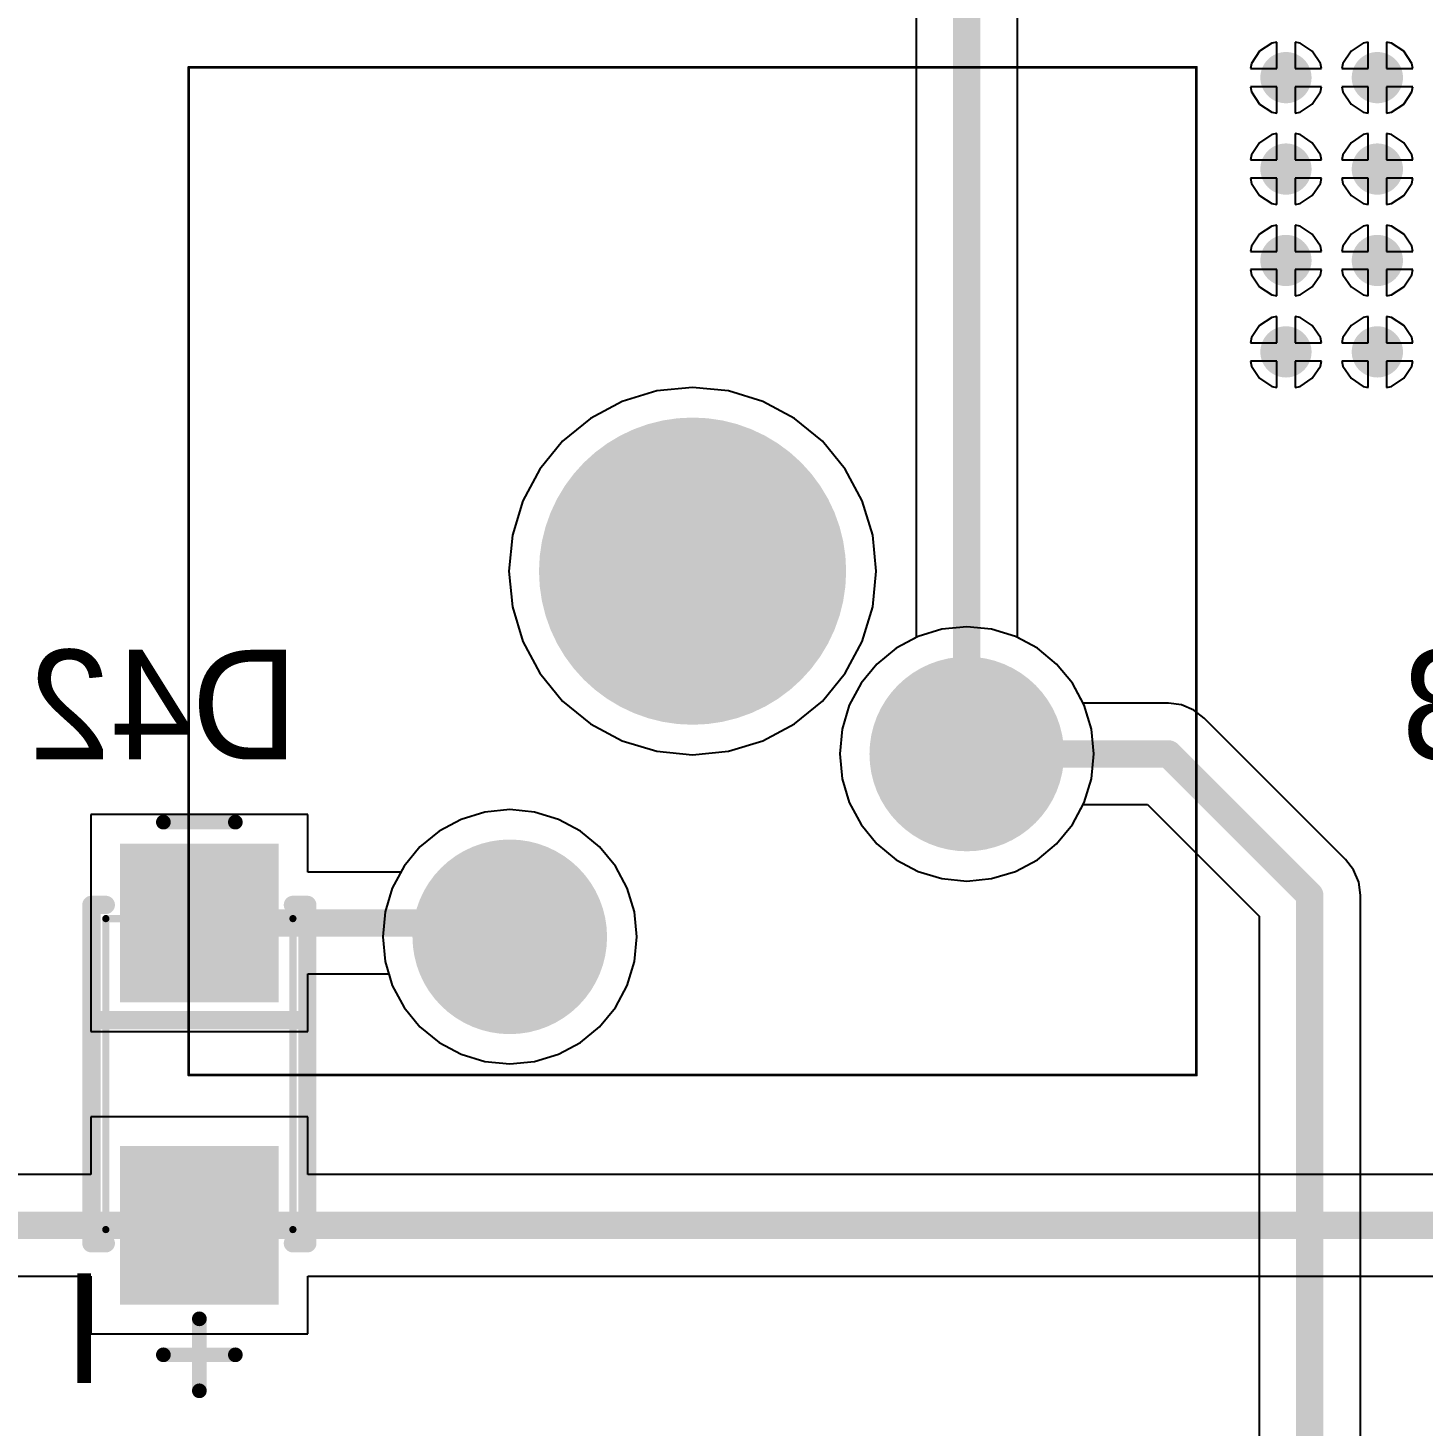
# Model space of a CAD drawing. Header units: millimetres. Extents: x 25 to 374, y 23 to 150.
# Drawn here: x 187.71 to 207.1, y 80.27 to 99.7 of the extents above; entities that cross this region are included whole.
import ezdxf

# ---------------------------------------------------------------- set-up
doc = ezdxf.new("R2010")
doc.units = ezdxf.units.MM
for name, color, linetype in [('BottomLayer', 5, 'Continuous'), ('BottomOverlay', 54, 'Continuous'), ('BottomPaste', 16, 'Continuous'), ('BottomSolder', 6, 'Continuous'), ('Mechanical1', 6, 'Continuous'), ('Mechanical13', 56, 'Continuous'), ('Mechanical15', 56, 'Continuous'), ('MultiLayer', 9, 'Continuous'), ('PadHoleLayer', 156, 'Continuous'), ('TopLayer', 1, 'Continuous'), ('TopOverlay', 2, 'Continuous'), ('TopSolder', 216, 'Continuous'), ('ViaHoleLayer', 16, 'Continuous')]:
    doc.layers.add(name, color=color, linetype=linetype)

# ---------------------------------------------------------------- blocks, each defined once
blk = doc.blocks.new('SMA_DO_214AC__S1_B_70')
at = {"layer": 'BottomLayer'}
for points in [[(-1.1, -1), (-1.1, 1), (-3.1, -1), (-3.1, 1)], [(3.1, -1), (3.1, 1), (1.1, -1), (1.1, 1)]]:
    blk.add_solid(points, dxfattribs=at)
at = {"layer": 'BottomOverlay', "const_width": 0.254}
for points in [[(-2.35, 1.3), (-2.35, 1.5)], [(2.35, 1.5), (-2.35, 1.5)], [(-0.75, -1.5), (-0.75, 1.5)], [(2.35, 1.3), (2.35, 1.5)], [(-2.35, -1.5), (-2.35, -1.3)], [(2.35, -1.5), (2.35, -1.3)], [(2.35, -1.5), (-2.35, -1.5)]]:
    blk.add_lwpolyline(points, dxfattribs=at)
at = {"layer": 'BottomOverlay', "const_width": 0.127}
for points in [[(-2.414, 1.5, 1), (-2.287, 1.5, 1)], [(-2.414, 1.5, 1), (-2.287, 1.5, 1)], [(-0.814, 1.5, 1), (-0.687, 1.5, 1)], [(2.287, 1.5, 1), (2.414, 1.5, 1)], [(2.287, 1.5, 1), (2.414, 1.5, 1)], [(-2.414, 1.3, 1), (-2.287, 1.3, 1)], [(2.287, 1.3, 1), (2.414, 1.3, 1)], [(-2.414, -1.3, 1), (-2.287, -1.3, 1)], [(2.287, -1.3, 1), (2.414, -1.3, 1)], [(-2.414, -1.5, 1), (-2.287, -1.5, 1)], [(-2.414, -1.5, 1), (-2.287, -1.5, 1)], [(-0.814, -1.5, 1), (-0.687, -1.5, 1)], [(2.287, -1.5, 1), (2.414, -1.5, 1)], [(2.287, -1.5, 1), (2.414, -1.5, 1)]]:
    blk.add_lwpolyline(points, format="xyb", close=True, dxfattribs=at)
at = {"layer": 'BottomPaste'}
for points in [[(-1.1, -1), (-1.1, 1), (-3.1, -1), (-3.1, 1)], [(3.1, -1), (3.1, 1), (1.1, -1), (1.1, 1)]]:
    blk.add_solid(points, dxfattribs=at)
at = {"layer": 'BottomSolder'}
for points in [[(-0.998, -1.102), (-0.998, 1.102), (-3.202, -1.102), (-3.202, 1.102)], [(3.202, -1.102), (3.202, 1.102), (0.998, -1.102), (0.998, 1.102)]]:
    blk.add_solid(points, dxfattribs=at)
at = {"layer": 'Mechanical13', "const_width": 0.1}
for points in [[(2.16, 1.3), (-2.16, 1.3)], [(-2.16, -1.3), (-2.16, 1.3)], [(2.16, -1.3), (2.16, 1.3)], [(2.16, -1.3), (-2.16, -1.3)]]:
    blk.add_lwpolyline(points, dxfattribs=at)
at = {"layer": 'Mechanical13', "const_width": 0.05}
for points in [[(-2.185, 1.3, 1), (-2.135, 1.3, 1)], [(-2.185, 1.3, 1), (-2.135, 1.3, 1)], [(2.135, 1.3, 1), (2.185, 1.3, 1)], [(2.135, 1.3, 1), (2.185, 1.3, 1)], [(-2.185, -1.3, 1), (-2.135, -1.3, 1)], [(-2.185, -1.3, 1), (-2.135, -1.3, 1)], [(2.135, -1.3, 1), (2.185, -1.3, 1)], [(2.135, -1.3, 1), (2.185, -1.3, 1)]]:
    blk.add_lwpolyline(points, format="xyb", close=True, dxfattribs=at)
at = {"layer": 'Mechanical15', "const_width": 0.203}
for points in [[(-3.5, -0.5), (-3.5, 0.5)], [(3.9, -0.5), (3.9, 0.5)], [(4.4, 0), (3.4, 0)]]:
    blk.add_lwpolyline(points, dxfattribs=at)
at = {"layer": 'Mechanical15', "const_width": 0.102}
for points in [[(-3.551, 0.5, 1), (-3.449, 0.5, 1)], [(3.849, 0.5, 1), (3.951, 0.5, 1)], [(3.349, 0, 1), (3.451, 0, 1)], [(4.349, 0, 1), (4.451, 0, 1)], [(-3.551, -0.5, 1), (-3.449, -0.5, 1)], [(3.849, -0.5, 1), (3.951, -0.5, 1)]]:
    blk.add_lwpolyline(points, format="xyb", close=True, dxfattribs=at)
blk = doc.blocks.new('MX_SW_3_162')
at = {"layer": 'BottomLayer'}
for points, const_width in [([(-1.016, 0, 1), (1.016, 0, 1)], 2.032), ([(3.185, -2.54, 1), (4.435, -2.54, 1)], 1.25), ([(-3.165, -5.08, 1), (-1.915, -5.08, 1)], 1.25)]:
    blk.add_lwpolyline(points, format="xyb", close=True, dxfattribs=dict(at, const_width=const_width))
at = {"layer": 'BottomSolder'}
for points, const_width in [([(-1.067, 0, 1), (1.067, 0, 1)], 2.134), ([(3.134, -2.54, 1), (4.486, -2.54, 1)], 1.352), ([(-3.216, -5.08, 1), (-1.864, -5.08, 1)], 1.352)]:
    blk.add_lwpolyline(points, format="xyb", close=True, dxfattribs=dict(at, const_width=const_width))
at = {"layer": 'Mechanical1', "const_width": 0.0381}
for points in [[(-7, -7), (-7, 7)], [(-7, 7), (7, 7)], [(7, -7), (7, 7)], [(-7, -7), (7, -7)]]:
    blk.add_lwpolyline(points, dxfattribs=at)
at = {"layer": 'Mechanical1', "const_width": 0.0191}
for points in [[(-7.01, 7, 1), (-6.99, 7, 1)], [(-7.01, 7, 1), (-6.99, 7, 1)], [(6.99, 7, 1), (7.01, 7, 1)], [(6.99, 7, 1), (7.01, 7, 1)], [(-7.01, -7, 1), (-6.99, -7, 1)], [(-7.01, -7, 1), (-6.99, -7, 1)], [(6.99, -7, 1), (7.01, -7, 1)], [(6.99, -7, 1), (7.01, -7, 1)]]:
    blk.add_lwpolyline(points, format="xyb", close=True, dxfattribs=at)
at = {"layer": 'MultiLayer'}
for points, const_width in [([(-1.016, 0, 1), (1.016, 0, 1)], 2.032), ([(3.185, -2.54, 1), (4.435, -2.54, 1)], 1.25), ([(-3.165, -5.08, 1), (-1.915, -5.08, 1)], 1.25)]:
    blk.add_lwpolyline(points, format="xyb", close=True, dxfattribs=dict(at, const_width=const_width))
at = {"layer": 'PadHoleLayer'}
for points, const_width in [([(-1.016, 0, 1), (1.016, 0, 1)], 2.032), ([(3.435, -2.54, 1), (4.185, -2.54, 1)], 0.75), ([(-2.915, -5.08, 1), (-2.165, -5.08, 1)], 0.75)]:
    blk.add_lwpolyline(points, format="xyb", close=True, dxfattribs=dict(at, const_width=const_width))
at = {"layer": 'TopLayer'}
for points, const_width in [([(-1.016, 0, 1), (1.016, 0, 1)], 2.032), ([(3.185, -2.54, 1), (4.435, -2.54, 1)], 1.25), ([(-3.165, -5.08, 1), (-1.915, -5.08, 1)], 1.25)]:
    blk.add_lwpolyline(points, format="xyb", close=True, dxfattribs=dict(at, const_width=const_width))
at = {"layer": 'TopSolder'}
for points, const_width in [([(-1.067, 0, 1), (1.067, 0, 1)], 2.134), ([(3.134, -2.54, 1), (4.486, -2.54, 1)], 1.352), ([(-3.216, -5.08, 1), (-1.864, -5.08, 1)], 1.352)]:
    blk.add_lwpolyline(points, format="xyb", close=True, dxfattribs=dict(at, const_width=const_width))

msp = doc.modelspace()

# ---------------------------------------------------------------- linework, layer by layer
at = {"layer": 'BottomLayer'}
for p, q in [((204.996, 99.485), (204.828, 99.373)), ((205.067, 99.499), (204.996, 99.485)), ((205.067, 99.134), (205.067, 99.499)), ((205.392, 99.485), (205.321, 99.499)), ((205.321, 99.499), (205.321, 99.134)), ((205.56, 99.373), (205.392, 99.485)), ((206.266, 99.485), (206.098, 99.373)), ((206.337, 99.499), (206.266, 99.485)), ((206.337, 99.134), (206.337, 99.499)), ((206.662, 99.485), (206.591, 99.499)), ((206.591, 99.499), (206.591, 99.134)), ((206.83, 99.373), (206.662, 99.485)), ((204.828, 99.373), (204.715, 99.205)), ((205.672, 99.205), (205.56, 99.373)), ((206.098, 99.373), (205.985, 99.205)), ((206.942, 99.205), (206.83, 99.373)), ((204.715, 99.205), (204.701, 99.134)), ((204.701, 99.134), (205.067, 99.134)), ((205.321, 99.134), (205.687, 99.134)), ((205.687, 99.134), (205.672, 99.205)), ((205.985, 99.205), (205.971, 99.134)), ((205.971, 99.134), (206.337, 99.134)), ((206.591, 99.134), (206.957, 99.134)), ((206.957, 99.134), (206.942, 99.205)), ((205.067, 98.88), (204.701, 98.88)), ((204.701, 98.88), (204.715, 98.808)), ((205.067, 98.514), (205.067, 98.88)), ((205.687, 98.88), (205.321, 98.88)), ((205.321, 98.88), (205.321, 98.514)), ((205.672, 98.808), (205.687, 98.88)), ((206.337, 98.88), (205.971, 98.88)), ((205.971, 98.88), (205.985, 98.808)), ((206.337, 98.514), (206.337, 98.88)), ((206.957, 98.88), (206.591, 98.88)), ((206.591, 98.88), (206.591, 98.514)), ((206.942, 98.808), (206.957, 98.88)), ((204.715, 98.808), (204.828, 98.64)), ((205.56, 98.64), (205.672, 98.808)), ((205.985, 98.808), (206.098, 98.64)), ((206.83, 98.64), (206.942, 98.808)), ((204.828, 98.64), (204.996, 98.528)), ((204.996, 98.528), (205.067, 98.514)), ((205.321, 98.514), (205.392, 98.528)), ((205.392, 98.528), (205.56, 98.64)), ((206.098, 98.64), (206.266, 98.528)), ((206.266, 98.528), (206.337, 98.514)), ((206.591, 98.514), (206.662, 98.528)), ((206.662, 98.528), (206.83, 98.64)), ((204.828, 98.103), (204.715, 97.935)), ((204.996, 98.215), (204.828, 98.103)), ((205.067, 98.229), (204.996, 98.215)), ((205.067, 97.864), (205.067, 98.229)), ((205.392, 98.215), (205.321, 98.229)), ((205.321, 98.229), (205.321, 97.864)), ((205.56, 98.103), (205.392, 98.215)), ((205.672, 97.935), (205.56, 98.103)), ((206.098, 98.103), (205.985, 97.935)), ((206.266, 98.215), (206.098, 98.103)), ((206.337, 98.229), (206.266, 98.215)), ((206.337, 97.864), (206.337, 98.229)), ((206.662, 98.215), (206.591, 98.229)), ((206.591, 98.229), (206.591, 97.864)), ((206.83, 98.103), (206.662, 98.215)), ((206.942, 97.935), (206.83, 98.103)), ((204.715, 97.935), (204.701, 97.864)), ((205.687, 97.864), (205.672, 97.935)), ((205.985, 97.935), (205.971, 97.864)), ((206.957, 97.864), (206.942, 97.935)), ((204.701, 97.864), (205.067, 97.864)), ((205.321, 97.864), (205.687, 97.864)), ((205.971, 97.864), (206.337, 97.864)), ((206.591, 97.864), (206.957, 97.864)), ((205.067, 97.61), (204.701, 97.61)), ((204.701, 97.61), (204.715, 97.538)), ((204.715, 97.538), (204.828, 97.37)), ((205.067, 97.244), (205.067, 97.61)), ((205.687, 97.61), (205.321, 97.61)), ((205.321, 97.61), (205.321, 97.244)), ((205.56, 97.37), (205.672, 97.538)), ((205.672, 97.538), (205.687, 97.61)), ((206.337, 97.61), (205.971, 97.61)), ((205.971, 97.61), (205.985, 97.538)), ((205.985, 97.538), (206.098, 97.37)), ((206.337, 97.244), (206.337, 97.61)), ((206.957, 97.61), (206.591, 97.61)), ((206.591, 97.61), (206.591, 97.244)), ((206.83, 97.37), (206.942, 97.538)), ((206.942, 97.538), (206.957, 97.61)), ((204.828, 97.37), (204.996, 97.258)), ((205.392, 97.258), (205.56, 97.37)), ((206.098, 97.37), (206.266, 97.258)), ((206.662, 97.258), (206.83, 97.37)), ((204.996, 97.258), (205.067, 97.244)), ((205.321, 97.244), (205.392, 97.258)), ((206.266, 97.258), (206.337, 97.244)), ((206.591, 97.244), (206.662, 97.258)), ((204.996, 96.945), (204.828, 96.833)), ((205.067, 96.959), (204.996, 96.945)), ((205.067, 96.594), (205.067, 96.959)), ((205.392, 96.945), (205.321, 96.959)), ((205.321, 96.959), (205.321, 96.594)), ((205.56, 96.833), (205.392, 96.945)), ((206.266, 96.945), (206.098, 96.833)), ((206.337, 96.959), (206.266, 96.945)), ((206.337, 96.594), (206.337, 96.959)), ((206.662, 96.945), (206.591, 96.959)), ((206.591, 96.959), (206.591, 96.594)), ((206.83, 96.833), (206.662, 96.945)), ((204.828, 96.833), (204.715, 96.665)), ((205.672, 96.665), (205.56, 96.833)), ((206.098, 96.833), (205.985, 96.665)), ((206.942, 96.665), (206.83, 96.833)), ((204.715, 96.665), (204.701, 96.594)), ((204.701, 96.594), (205.067, 96.594)), ((205.321, 96.594), (205.687, 96.594)), ((205.687, 96.594), (205.672, 96.665)), ((205.985, 96.665), (205.971, 96.594)), ((205.971, 96.594), (206.337, 96.594)), ((206.591, 96.594), (206.957, 96.594)), ((206.957, 96.594), (206.942, 96.665)), ((205.067, 96.34), (204.701, 96.34)), ((204.701, 96.34), (204.715, 96.268)), ((205.067, 95.974), (205.067, 96.34)), ((205.687, 96.34), (205.321, 96.34)), ((205.321, 96.34), (205.321, 95.974)), ((205.672, 96.268), (205.687, 96.34)), ((206.337, 96.34), (205.971, 96.34)), ((205.971, 96.34), (205.985, 96.268)), ((206.337, 95.974), (206.337, 96.34)), ((206.957, 96.34), (206.591, 96.34)), ((206.591, 96.34), (206.591, 95.974)), ((206.942, 96.268), (206.957, 96.34)), ((204.715, 96.268), (204.828, 96.1)), ((205.56, 96.1), (205.672, 96.268)), ((205.985, 96.268), (206.098, 96.1)), ((206.83, 96.1), (206.942, 96.268)), ((204.828, 96.1), (204.996, 95.988)), ((204.996, 95.988), (205.067, 95.974)), ((205.321, 95.974), (205.392, 95.988)), ((205.392, 95.988), (205.56, 96.1)), ((206.098, 96.1), (206.266, 95.988)), ((206.266, 95.988), (206.337, 95.974)), ((206.591, 95.974), (206.662, 95.988)), ((206.662, 95.988), (206.83, 96.1)), ((204.828, 95.563), (204.715, 95.395)), ((204.996, 95.675), (204.828, 95.563)), ((205.067, 95.689), (204.996, 95.675)), ((205.067, 95.324), (205.067, 95.689)), ((205.392, 95.675), (205.321, 95.689)), ((205.321, 95.689), (205.321, 95.324)), ((205.56, 95.563), (205.392, 95.675)), ((205.672, 95.395), (205.56, 95.563)), ((206.098, 95.563), (205.985, 95.395)), ((206.266, 95.675), (206.098, 95.563)), ((206.337, 95.689), (206.266, 95.675)), ((206.337, 95.324), (206.337, 95.689)), ((206.662, 95.675), (206.591, 95.689)), ((206.591, 95.689), (206.591, 95.324)), ((206.83, 95.563), (206.662, 95.675)), ((206.942, 95.395), (206.83, 95.563)), ((204.715, 95.395), (204.701, 95.324)), ((205.687, 95.324), (205.672, 95.395)), ((205.985, 95.395), (205.971, 95.324)), ((206.957, 95.324), (206.942, 95.395)), ((204.701, 95.324), (205.067, 95.324)), ((205.321, 95.324), (205.687, 95.324)), ((205.971, 95.324), (206.337, 95.324)), ((206.591, 95.324), (206.957, 95.324)), ((205.067, 95.07), (204.701, 95.07)), ((204.701, 95.07), (204.715, 94.998)), ((204.715, 94.998), (204.828, 94.83)), ((205.067, 94.704), (205.067, 95.07)), ((205.687, 95.07), (205.321, 95.07)), ((205.321, 95.07), (205.321, 94.704)), ((205.56, 94.83), (205.672, 94.998)), ((205.672, 94.998), (205.687, 95.07)), ((206.337, 95.07), (205.971, 95.07)), ((205.971, 95.07), (205.985, 94.998)), ((205.985, 94.998), (206.098, 94.83)), ((206.337, 94.704), (206.337, 95.07)), ((206.957, 95.07), (206.591, 95.07)), ((206.591, 95.07), (206.591, 94.704)), ((206.83, 94.83), (206.942, 94.998)), ((206.942, 94.998), (206.957, 95.07)), ((204.828, 94.83), (204.996, 94.718)), ((205.392, 94.718), (205.56, 94.83)), ((206.098, 94.83), (206.266, 94.718)), ((206.662, 94.718), (206.83, 94.83)), ((196.451, 94.654), (195.972, 94.509)), ((196.949, 94.703), (196.451, 94.654)), ((197.447, 94.654), (196.949, 94.703)), ((197.926, 94.509), (197.447, 94.654)), ((204.996, 94.718), (205.067, 94.704)), ((205.321, 94.704), (205.392, 94.718)), ((206.266, 94.718), (206.337, 94.704)), ((206.591, 94.704), (206.662, 94.718)), ((195.972, 94.509), (195.531, 94.273)), ((198.367, 94.273), (197.926, 94.509)), ((195.531, 94.273), (195.144, 93.956)), ((198.754, 93.956), (198.367, 94.273)), ((195.144, 93.956), (194.827, 93.569)), ((199.071, 93.569), (198.754, 93.956)), ((194.827, 93.569), (194.591, 93.128)), ((199.307, 93.128), (199.071, 93.569)), ((194.591, 93.128), (194.446, 92.649)), ((199.452, 92.649), (199.307, 93.128)), ((194.446, 92.649), (194.397, 92.151)), ((199.501, 92.151), (199.452, 92.649)), ((194.397, 92.151), (194.446, 91.653)), ((199.452, 91.653), (199.501, 92.151)), ((194.446, 91.653), (194.591, 91.174)), ((199.307, 91.174), (199.452, 91.653)), ((200.414, 91.344), (200.083, 91.243)), ((200.759, 91.378), (200.414, 91.344)), ((201.104, 91.344), (200.759, 91.378)), ((201.435, 91.243), (201.104, 91.344)), ((194.591, 91.174), (194.827, 90.733)), ((199.071, 90.733), (199.307, 91.174)), ((200.083, 91.243), (199.778, 91.08)), ((201.74, 91.08), (201.435, 91.243)), ((199.778, 91.08), (199.51, 90.86)), ((202.008, 90.86), (201.74, 91.08)), ((194.827, 90.733), (195.144, 90.346)), ((198.754, 90.346), (199.071, 90.733)), ((199.51, 90.86), (199.29, 90.593)), ((202.228, 90.593), (202.008, 90.86)), ((199.29, 90.593), (199.127, 90.287)), ((202.391, 90.287), (202.228, 90.593)), ((195.144, 90.346), (195.531, 90.029)), ((198.367, 90.029), (198.754, 90.346)), ((199.127, 90.287), (199.026, 89.956)), ((202.492, 89.956), (202.391, 90.287)), ((195.531, 90.029), (195.972, 89.793)), ((197.926, 89.793), (198.367, 90.029)), ((199.026, 89.956), (198.993, 89.611)), ((202.526, 89.611), (202.492, 89.956)), ((195.972, 89.793), (196.451, 89.648)), ((197.447, 89.648), (197.926, 89.793)), ((196.451, 89.648), (196.949, 89.599)), ((196.949, 89.599), (197.447, 89.648)), ((198.993, 89.611), (199.026, 89.267)), ((202.492, 89.267), (202.526, 89.611)), ((199.026, 89.267), (199.127, 88.935)), ((202.391, 88.935), (202.492, 89.267)), ((191.604, 88.772), (188.588, 88.772)), ((188.588, 88.772), (188.588, 85.756)), ((191.604, 87.968), (191.604, 88.772)), ((194.064, 88.804), (193.733, 88.703)), ((194.409, 88.838), (194.064, 88.804)), ((194.754, 88.804), (194.409, 88.838)), ((195.085, 88.703), (194.754, 88.804)), ((199.127, 88.935), (199.29, 88.63)), ((202.228, 88.63), (202.391, 88.935)), ((193.733, 88.703), (193.428, 88.54)), ((195.39, 88.54), (195.085, 88.703)), ((199.29, 88.63), (199.51, 88.362)), ((202.008, 88.362), (202.228, 88.63)), ((193.428, 88.54), (193.16, 88.32)), ((195.658, 88.32), (195.39, 88.54)), ((193.16, 88.32), (192.94, 88.053)), ((195.878, 88.053), (195.658, 88.32)), ((199.51, 88.362), (199.778, 88.142)), ((201.74, 88.142), (202.008, 88.362)), ((192.94, 88.053), (192.895, 87.968)), ((196.041, 87.747), (195.878, 88.053)), ((199.778, 88.142), (200.083, 87.979)), ((201.435, 87.979), (201.74, 88.142)), ((192.895, 87.968), (191.604, 87.968)), ((200.083, 87.979), (200.414, 87.879)), ((200.414, 87.879), (200.759, 87.845)), ((200.759, 87.845), (201.104, 87.879)), ((201.104, 87.879), (201.435, 87.979)), ((196.142, 87.416), (196.041, 87.747)), ((196.176, 87.071), (196.142, 87.416)), ((196.142, 86.727), (196.176, 87.071)), ((196.041, 86.395), (196.142, 86.727)), ((191.604, 85.756), (191.604, 86.559)), ((191.604, 86.559), (192.727, 86.559)), ((192.727, 86.559), (192.777, 86.395)), ((192.777, 86.395), (192.94, 86.09)), ((195.878, 86.09), (196.041, 86.395)), ((192.94, 86.09), (193.16, 85.822)), ((195.658, 85.822), (195.878, 86.09)), ((188.588, 85.756), (191.604, 85.756)), ((193.16, 85.822), (193.428, 85.602)), ((195.39, 85.602), (195.658, 85.822)), ((193.428, 85.602), (193.733, 85.439)), ((195.085, 85.439), (195.39, 85.602)), ((193.733, 85.439), (194.064, 85.339)), ((194.064, 85.339), (194.409, 85.305)), ((194.409, 85.305), (194.754, 85.339)), ((194.754, 85.339), (195.085, 85.439)), ((191.604, 84.572), (188.588, 84.572)), ((188.588, 84.572), (188.588, 83.768)), ((191.604, 83.768), (191.604, 84.572)), ((188.588, 83.768), (172.531, 83.768)), ((207.661, 83.768), (191.604, 83.768)), ((172.531, 82.359), (188.588, 82.359)), ((188.588, 82.359), (188.588, 81.556)), ((191.604, 81.556), (191.604, 82.359)), ((191.604, 82.359), (207.661, 82.359)), ((188.588, 81.556), (191.604, 81.556))]:
    msp.add_line(p, q, dxfattribs=at)
for points, const_width in [([(205.067, 99.007, 1), (205.321, 99.007, 1)], 0.254), ([(206.337, 99.007, 1), (206.591, 99.007, 1)], 0.254), ([(205.067, 97.737, 1), (205.321, 97.737, 1)], 0.254), ([(206.337, 97.737, 1), (206.591, 97.737, 1)], 0.254), ([(205.067, 96.467, 1), (205.321, 96.467, 1)], 0.254), ([(206.337, 96.467, 1), (206.591, 96.467, 1)], 0.254), ([(205.067, 95.197, 1), (205.321, 95.197, 1)], 0.254), ([(206.337, 95.197, 1), (206.591, 95.197, 1)], 0.254), ([(190.001, 87.264, 1), (190.191, 87.264, 1)], 0.191), ([(194.121, 87.264, 1), (194.312, 87.264, 1)], 0.191), ([(190.001, 83.064, 1), (190.191, 83.064, 1)], 0.191), ([(190.001, 83.064, 1), (190.191, 83.064, 1)], 0.191)]:
    msp.add_lwpolyline(points, format="xyb", close=True, dxfattribs=dict(at, const_width=const_width))
at = {"layer": 'BottomLayer', "const_width": 0.381}
for points in [[(190.096, 87.264), (194.217, 87.264)], [(171.023, 83.064), (190.096, 83.064)], [(190.096, 83.064), (209.169, 83.064)]]:
    msp.add_lwpolyline(points, dxfattribs=at)
at = {"layer": 'BottomSolder', "const_width": 0.356}
for points in [[(205.016, 99.007, 1), (205.372, 99.007, 1)], [(206.286, 99.007, 1), (206.642, 99.007, 1)], [(205.016, 97.737, 1), (205.372, 97.737, 1)], [(206.286, 97.737, 1), (206.642, 97.737, 1)], [(205.016, 96.467, 1), (205.372, 96.467, 1)], [(206.286, 96.467, 1), (206.642, 96.467, 1)], [(205.016, 95.197, 1), (205.372, 95.197, 1)], [(206.286, 95.197, 1), (206.642, 95.197, 1)]]:
    msp.add_lwpolyline(points, format="xyb", close=True, dxfattribs=at)
at = {"layer": 'Mechanical1', "const_width": 0.0127}
for points in [[(189.945, 99.155), (203.944, 99.155)], [(189.945, 85.156), (189.945, 99.155)], [(203.944, 85.156), (203.944, 99.155)], [(189.945, 85.156), (203.944, 85.156)]]:
    msp.add_lwpolyline(points, dxfattribs=at)
at = {"layer": 'Mechanical1', "const_width": 0.00635}
for points in [[(189.942, 99.155, 1), (189.948, 99.155, 1)], [(189.942, 99.155, 1), (189.948, 99.155, 1)], [(203.941, 99.155, 1), (203.947, 99.155, 1)], [(203.941, 99.155, 1), (203.947, 99.155, 1)], [(189.942, 85.156, 1), (189.948, 85.156, 1)], [(189.942, 85.156, 1), (189.948, 85.156, 1)], [(203.941, 85.156, 1), (203.947, 85.156, 1)], [(203.941, 85.156, 1), (203.947, 85.156, 1)]]:
    msp.add_lwpolyline(points, format="xyb", close=True, dxfattribs=at)
at = {"layer": 'MultiLayer', "const_width": 0.254}
for points in [[(205.067, 99.007, 1), (205.321, 99.007, 1)], [(206.337, 99.007, 1), (206.591, 99.007, 1)], [(205.067, 97.737, 1), (205.321, 97.737, 1)], [(206.337, 97.737, 1), (206.591, 97.737, 1)], [(205.067, 96.467, 1), (205.321, 96.467, 1)], [(206.337, 96.467, 1), (206.591, 96.467, 1)], [(205.067, 95.197, 1), (205.321, 95.197, 1)], [(206.337, 95.197, 1), (206.591, 95.197, 1)]]:
    msp.add_lwpolyline(points, format="xyb", close=True, dxfattribs=at)
at = {"layer": 'TopLayer'}
for p, q in [((201.464, 91.228), (201.464, 106.215)), ((200.055, 105.923), (200.055, 91.228)), ((204.996, 99.485), (204.828, 99.373)), ((205.067, 99.499), (204.996, 99.485)), ((205.067, 99.134), (205.067, 99.499)), ((205.392, 99.485), (205.321, 99.499)), ((205.321, 99.499), (205.321, 99.134)), ((205.56, 99.373), (205.392, 99.485)), ((206.266, 99.485), (206.098, 99.373)), ((206.337, 99.499), (206.266, 99.485)), ((206.337, 99.134), (206.337, 99.499)), ((206.662, 99.485), (206.591, 99.499)), ((206.591, 99.499), (206.591, 99.134)), ((206.83, 99.373), (206.662, 99.485)), ((204.828, 99.373), (204.715, 99.205)), ((205.672, 99.205), (205.56, 99.373)), ((206.098, 99.373), (205.985, 99.205)), ((206.942, 99.205), (206.83, 99.373)), ((204.715, 99.205), (204.701, 99.134)), ((204.701, 99.134), (205.067, 99.134)), ((205.321, 99.134), (205.687, 99.134)), ((205.687, 99.134), (205.672, 99.205)), ((205.985, 99.205), (205.971, 99.134)), ((205.971, 99.134), (206.337, 99.134)), ((206.591, 99.134), (206.957, 99.134)), ((206.957, 99.134), (206.942, 99.205)), ((205.067, 98.88), (204.701, 98.88)), ((204.701, 98.88), (204.715, 98.808)), ((205.067, 98.514), (205.067, 98.88)), ((205.687, 98.88), (205.321, 98.88)), ((205.321, 98.88), (205.321, 98.514)), ((205.672, 98.808), (205.687, 98.88)), ((206.337, 98.88), (205.971, 98.88)), ((205.971, 98.88), (205.985, 98.808)), ((206.337, 98.514), (206.337, 98.88)), ((206.957, 98.88), (206.591, 98.88)), ((206.591, 98.88), (206.591, 98.514)), ((206.942, 98.808), (206.957, 98.88)), ((204.715, 98.808), (204.828, 98.64)), ((205.56, 98.64), (205.672, 98.808)), ((205.985, 98.808), (206.098, 98.64)), ((206.83, 98.64), (206.942, 98.808)), ((204.828, 98.64), (204.996, 98.528)), ((204.996, 98.528), (205.067, 98.514)), ((205.321, 98.514), (205.392, 98.528)), ((205.392, 98.528), (205.56, 98.64)), ((206.098, 98.64), (206.266, 98.528)), ((206.266, 98.528), (206.337, 98.514)), ((206.591, 98.514), (206.662, 98.528)), ((206.662, 98.528), (206.83, 98.64)), ((204.828, 98.103), (204.715, 97.935)), ((204.996, 98.215), (204.828, 98.103)), ((205.067, 98.229), (204.996, 98.215)), ((205.067, 97.864), (205.067, 98.229)), ((205.392, 98.215), (205.321, 98.229)), ((205.321, 98.229), (205.321, 97.864)), ((205.56, 98.103), (205.392, 98.215)), ((205.672, 97.935), (205.56, 98.103)), ((206.098, 98.103), (205.985, 97.935)), ((206.266, 98.215), (206.098, 98.103)), ((206.337, 98.229), (206.266, 98.215)), ((206.337, 97.864), (206.337, 98.229)), ((206.662, 98.215), (206.591, 98.229)), ((206.591, 98.229), (206.591, 97.864)), ((206.83, 98.103), (206.662, 98.215)), ((206.942, 97.935), (206.83, 98.103)), ((204.715, 97.935), (204.701, 97.864)), ((205.687, 97.864), (205.672, 97.935)), ((205.985, 97.935), (205.971, 97.864)), ((206.957, 97.864), (206.942, 97.935)), ((204.701, 97.864), (205.067, 97.864)), ((205.321, 97.864), (205.687, 97.864)), ((205.971, 97.864), (206.337, 97.864)), ((206.591, 97.864), (206.957, 97.864)), ((205.067, 97.61), (204.701, 97.61)), ((204.701, 97.61), (204.715, 97.538)), ((204.715, 97.538), (204.828, 97.37)), ((205.067, 97.244), (205.067, 97.61)), ((205.687, 97.61), (205.321, 97.61)), ((205.321, 97.61), (205.321, 97.244)), ((205.56, 97.37), (205.672, 97.538)), ((205.672, 97.538), (205.687, 97.61)), ((206.337, 97.61), (205.971, 97.61)), ((205.971, 97.61), (205.985, 97.538)), ((205.985, 97.538), (206.098, 97.37)), ((206.337, 97.244), (206.337, 97.61)), ((206.957, 97.61), (206.591, 97.61)), ((206.591, 97.61), (206.591, 97.244)), ((206.83, 97.37), (206.942, 97.538)), ((206.942, 97.538), (206.957, 97.61)), ((204.828, 97.37), (204.996, 97.258)), ((205.392, 97.258), (205.56, 97.37)), ((206.098, 97.37), (206.266, 97.258)), ((206.662, 97.258), (206.83, 97.37)), ((204.996, 97.258), (205.067, 97.244)), ((205.321, 97.244), (205.392, 97.258)), ((206.266, 97.258), (206.337, 97.244)), ((206.591, 97.244), (206.662, 97.258)), ((204.996, 96.945), (204.828, 96.833)), ((205.067, 96.959), (204.996, 96.945)), ((205.067, 96.594), (205.067, 96.959)), ((205.392, 96.945), (205.321, 96.959)), ((205.321, 96.959), (205.321, 96.594)), ((205.56, 96.833), (205.392, 96.945)), ((206.266, 96.945), (206.098, 96.833)), ((206.337, 96.959), (206.266, 96.945)), ((206.337, 96.594), (206.337, 96.959)), ((206.662, 96.945), (206.591, 96.959)), ((206.591, 96.959), (206.591, 96.594)), ((206.83, 96.833), (206.662, 96.945)), ((204.828, 96.833), (204.715, 96.665)), ((205.672, 96.665), (205.56, 96.833)), ((206.098, 96.833), (205.985, 96.665)), ((206.942, 96.665), (206.83, 96.833)), ((204.715, 96.665), (204.701, 96.594)), ((204.701, 96.594), (205.067, 96.594)), ((205.321, 96.594), (205.687, 96.594)), ((205.687, 96.594), (205.672, 96.665)), ((205.985, 96.665), (205.971, 96.594)), ((205.971, 96.594), (206.337, 96.594)), ((206.591, 96.594), (206.957, 96.594)), ((206.957, 96.594), (206.942, 96.665)), ((205.067, 96.34), (204.701, 96.34)), ((204.701, 96.34), (204.715, 96.268)), ((205.067, 95.974), (205.067, 96.34)), ((205.687, 96.34), (205.321, 96.34)), ((205.321, 96.34), (205.321, 95.974)), ((205.672, 96.268), (205.687, 96.34)), ((206.337, 96.34), (205.971, 96.34)), ((205.971, 96.34), (205.985, 96.268)), ((206.337, 95.974), (206.337, 96.34)), ((206.957, 96.34), (206.591, 96.34)), ((206.591, 96.34), (206.591, 95.974)), ((206.942, 96.268), (206.957, 96.34)), ((204.715, 96.268), (204.828, 96.1)), ((205.56, 96.1), (205.672, 96.268)), ((205.985, 96.268), (206.098, 96.1)), ((206.83, 96.1), (206.942, 96.268)), ((204.828, 96.1), (204.996, 95.988)), ((204.996, 95.988), (205.067, 95.974)), ((205.321, 95.974), (205.392, 95.988)), ((205.392, 95.988), (205.56, 96.1)), ((206.098, 96.1), (206.266, 95.988)), ((206.266, 95.988), (206.337, 95.974)), ((206.591, 95.974), (206.662, 95.988)), ((206.662, 95.988), (206.83, 96.1)), ((204.828, 95.563), (204.715, 95.395)), ((204.996, 95.675), (204.828, 95.563)), ((205.067, 95.689), (204.996, 95.675)), ((205.067, 95.324), (205.067, 95.689)), ((205.392, 95.675), (205.321, 95.689)), ((205.321, 95.689), (205.321, 95.324)), ((205.56, 95.563), (205.392, 95.675)), ((205.672, 95.395), (205.56, 95.563)), ((206.098, 95.563), (205.985, 95.395)), ((206.266, 95.675), (206.098, 95.563)), ((206.337, 95.689), (206.266, 95.675)), ((206.337, 95.324), (206.337, 95.689)), ((206.662, 95.675), (206.591, 95.689)), ((206.591, 95.689), (206.591, 95.324)), ((206.83, 95.563), (206.662, 95.675)), ((206.942, 95.395), (206.83, 95.563)), ((204.715, 95.395), (204.701, 95.324)), ((205.687, 95.324), (205.672, 95.395)), ((205.985, 95.395), (205.971, 95.324)), ((206.957, 95.324), (206.942, 95.395)), ((204.701, 95.324), (205.067, 95.324)), ((205.321, 95.324), (205.687, 95.324)), ((205.971, 95.324), (206.337, 95.324)), ((206.591, 95.324), (206.957, 95.324)), ((205.067, 95.07), (204.701, 95.07)), ((204.701, 95.07), (204.715, 94.998)), ((204.715, 94.998), (204.828, 94.83)), ((205.067, 94.704), (205.067, 95.07)), ((205.687, 95.07), (205.321, 95.07)), ((205.321, 95.07), (205.321, 94.704)), ((205.56, 94.83), (205.672, 94.998)), ((205.672, 94.998), (205.687, 95.07)), ((206.337, 95.07), (205.971, 95.07)), ((205.971, 95.07), (205.985, 94.998)), ((205.985, 94.998), (206.098, 94.83)), ((206.337, 94.704), (206.337, 95.07)), ((206.957, 95.07), (206.591, 95.07)), ((206.591, 95.07), (206.591, 94.704)), ((206.83, 94.83), (206.942, 94.998)), ((206.942, 94.998), (206.957, 95.07)), ((204.828, 94.83), (204.996, 94.718)), ((205.392, 94.718), (205.56, 94.83)), ((206.098, 94.83), (206.266, 94.718)), ((206.662, 94.718), (206.83, 94.83)), ((196.451, 94.654), (195.972, 94.509)), ((196.949, 94.703), (196.451, 94.654)), ((197.447, 94.654), (196.949, 94.703)), ((197.926, 94.509), (197.447, 94.654)), ((204.996, 94.718), (205.067, 94.704)), ((205.321, 94.704), (205.392, 94.718)), ((206.266, 94.718), (206.337, 94.704)), ((206.591, 94.704), (206.662, 94.718)), ((195.972, 94.509), (195.531, 94.273)), ((198.367, 94.273), (197.926, 94.509)), ((195.531, 94.273), (195.144, 93.956)), ((198.754, 93.956), (198.367, 94.273)), ((195.144, 93.956), (194.827, 93.569)), ((199.071, 93.569), (198.754, 93.956)), ((194.827, 93.569), (194.591, 93.128)), ((199.307, 93.128), (199.071, 93.569)), ((194.591, 93.128), (194.446, 92.649)), ((199.452, 92.649), (199.307, 93.128)), ((194.446, 92.649), (194.397, 92.151)), ((199.501, 92.151), (199.452, 92.649)), ((194.397, 92.151), (194.446, 91.653)), ((199.452, 91.653), (199.501, 92.151)), ((194.446, 91.653), (194.591, 91.174)), ((199.307, 91.174), (199.452, 91.653)), ((194.591, 91.174), (194.827, 90.733)), ((199.071, 90.733), (199.307, 91.174)), ((200.055, 91.228), (199.778, 91.08)), ((201.74, 91.08), (201.464, 91.228)), ((199.778, 91.08), (199.51, 90.86)), ((202.008, 90.86), (201.74, 91.08)), ((194.827, 90.733), (195.144, 90.346)), ((198.754, 90.346), (199.071, 90.733)), ((199.51, 90.86), (199.29, 90.593)), ((202.228, 90.593), (202.008, 90.86)), ((199.29, 90.593), (199.127, 90.287)), ((202.376, 90.316), (202.228, 90.593)), ((195.144, 90.346), (195.531, 90.029)), ((198.367, 90.029), (198.754, 90.346)), ((203.561, 90.316), (202.376, 90.316)), ((203.743, 90.292), (203.561, 90.316)), ((199.127, 90.287), (199.026, 89.956)), ((203.913, 90.221), (203.743, 90.292)), ((204.059, 90.109), (203.913, 90.221)), ((195.531, 90.029), (195.972, 89.793)), ((197.926, 89.793), (198.367, 90.029)), ((199.026, 89.956), (198.993, 89.611)), ((206.022, 88.146), (204.059, 90.109)), ((195.972, 89.793), (196.451, 89.648)), ((197.447, 89.648), (197.926, 89.793)), ((196.451, 89.648), (196.949, 89.599)), ((196.949, 89.599), (197.447, 89.648)), ((198.993, 89.611), (199.026, 89.267)), ((199.026, 89.267), (199.127, 88.935)), ((194.064, 88.804), (193.733, 88.703)), ((194.409, 88.838), (194.064, 88.804)), ((194.754, 88.804), (194.409, 88.838)), ((195.085, 88.703), (194.754, 88.804)), ((199.127, 88.935), (199.29, 88.63)), ((202.228, 88.63), (202.376, 88.907)), ((202.376, 88.907), (203.269, 88.907)), ((203.269, 88.907), (204.82, 87.356)), ((193.733, 88.703), (193.428, 88.54)), ((195.39, 88.54), (195.085, 88.703)), ((199.29, 88.63), (199.51, 88.362)), ((202.008, 88.362), (202.228, 88.63)), ((193.428, 88.54), (193.16, 88.32)), ((195.658, 88.32), (195.39, 88.54)), ((193.16, 88.32), (192.94, 88.053)), ((195.878, 88.053), (195.658, 88.32)), ((199.51, 88.362), (199.778, 88.142)), ((201.74, 88.142), (202.008, 88.362)), ((192.94, 88.053), (192.777, 87.747)), ((196.041, 87.747), (195.878, 88.053)), ((199.778, 88.142), (200.083, 87.979)), ((201.435, 87.979), (201.74, 88.142)), ((206.134, 88), (206.022, 88.146)), ((206.205, 87.83), (206.134, 88)), ((200.083, 87.979), (200.414, 87.879)), ((200.414, 87.879), (200.759, 87.845)), ((200.759, 87.845), (201.104, 87.879)), ((201.104, 87.879), (201.435, 87.979)), ((206.229, 87.648), (206.205, 87.83)), ((192.777, 87.747), (192.676, 87.416)), ((196.142, 87.416), (196.041, 87.747)), ((206.229, 72.193), (206.229, 87.648)), ((192.676, 87.416), (192.643, 87.071)), ((196.176, 87.071), (196.142, 87.416)), ((204.82, 87.356), (204.82, 72.193)), ((192.643, 87.071), (192.676, 86.727)), ((196.142, 86.727), (196.176, 87.071)), ((192.676, 86.727), (192.777, 86.395)), ((196.041, 86.395), (196.142, 86.727)), ((192.777, 86.395), (192.94, 86.09)), ((195.878, 86.09), (196.041, 86.395)), ((192.94, 86.09), (193.16, 85.822)), ((195.658, 85.822), (195.878, 86.09)), ((193.16, 85.822), (193.428, 85.602)), ((195.39, 85.602), (195.658, 85.822)), ((193.428, 85.602), (193.733, 85.439)), ((195.085, 85.439), (195.39, 85.602)), ((193.733, 85.439), (194.064, 85.339)), ((194.064, 85.339), (194.409, 85.305)), ((194.409, 85.305), (194.754, 85.339)), ((194.754, 85.339), (195.085, 85.439))]:
    msp.add_line(p, q, dxfattribs=at)
at = {"layer": 'TopLayer', "const_width": 0.381}
for points in [[(200.759, 89.611), (200.759, 106.215)], [(200.759, 89.611), (203.561, 89.611)], [(203.561, 89.611), (205.524, 87.648)], [(205.524, 70.576), (205.524, 87.648)]]:
    msp.add_lwpolyline(points, dxfattribs=at)
at = {"layer": 'TopLayer'}
for points, const_width in [([(205.067, 99.007, 1), (205.321, 99.007, 1)], 0.254), ([(206.337, 99.007, 1), (206.591, 99.007, 1)], 0.254), ([(205.067, 97.737, 1), (205.321, 97.737, 1)], 0.254), ([(206.337, 97.737, 1), (206.591, 97.737, 1)], 0.254), ([(205.067, 96.467, 1), (205.321, 96.467, 1)], 0.254), ([(206.337, 96.467, 1), (206.591, 96.467, 1)], 0.254), ([(205.067, 95.197, 1), (205.321, 95.197, 1)], 0.254), ([(206.337, 95.197, 1), (206.591, 95.197, 1)], 0.254), ([(200.664, 89.611, 1), (200.854, 89.611, 1)], 0.191), ([(200.664, 89.611, 1), (200.854, 89.611, 1)], 0.191), ([(203.465, 89.611, 1), (203.656, 89.611, 1)], 0.191), ([(203.465, 89.611, 1), (203.656, 89.611, 1)], 0.191), ([(205.429, 87.648, 1), (205.619, 87.648, 1)], 0.191), ([(205.429, 87.648, 1), (205.619, 87.648, 1)], 0.191)]:
    msp.add_lwpolyline(points, format="xyb", close=True, dxfattribs=dict(at, const_width=const_width))
at = {"layer": 'TopSolder', "const_width": 0.356}
for points in [[(205.016, 99.007, 1), (205.372, 99.007, 1)], [(206.286, 99.007, 1), (206.642, 99.007, 1)], [(205.016, 97.737, 1), (205.372, 97.737, 1)], [(206.286, 97.737, 1), (206.642, 97.737, 1)], [(205.016, 96.467, 1), (205.372, 96.467, 1)], [(206.286, 96.467, 1), (206.642, 96.467, 1)], [(205.016, 95.197, 1), (205.372, 95.197, 1)], [(206.286, 95.197, 1), (206.642, 95.197, 1)]]:
    msp.add_lwpolyline(points, format="xyb", close=True, dxfattribs=at)
at = {"layer": 'ViaHoleLayer', "const_width": 0.127}
for points in [[(205.13, 99.007, 1), (205.257, 99.007, 1)], [(206.4, 99.007, 1), (206.527, 99.007, 1)], [(205.13, 97.737, 1), (205.257, 97.737, 1)], [(206.4, 97.737, 1), (206.527, 97.737, 1)], [(205.13, 96.467, 1), (205.257, 96.467, 1)], [(206.4, 96.467, 1), (206.527, 96.467, 1)], [(205.13, 95.197, 1), (205.257, 95.197, 1)], [(206.4, 95.197, 1), (206.527, 95.197, 1)]]:
    msp.add_lwpolyline(points, format="xyb", close=True, dxfattribs=at)

# ---------------------------------------------------------------- block references
msp.add_blockref('MX_SW_3_162', (196.949, 92.151))
at = {"rotation": 270}
msp.add_blockref('SMA_DO_214AC__S1_B_70', (190.096, 85.164), dxfattribs=at)

# ---------------------------------------------------------------- texts
at = {"layer": 'BottomOverlay', "text_generation_flag": 2}
for s, p in [('D42', (191.465, 89.535)), ('D43', (210.541, 89.535))]:
    msp.add_text(s, height=1.524, dxfattribs=at).set_placement(p)
at = {"layer": 'TopOverlay'}
msp.add_text('I', height=1.524, dxfattribs=at).set_placement((188.214, 80.874))

doc.saveas('drawing.dxf')
